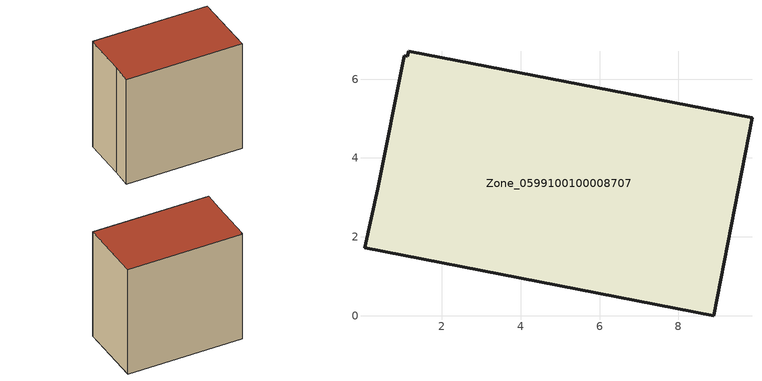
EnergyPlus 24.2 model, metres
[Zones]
Zone_0599100100008707
 floor ground (C_G): 1.13,6.58 1.16,6.71 9.87,5.01 8.89,0 0.04,1.72 0.38,3.23 1.05,6.59 z0
 wall outside (C_F): 8.89,0 9.87,5.01 1.16,6.71 1.13,6.58 1.05,6.59 0.38,3.23 0.04,1.72 8.89,0 z0:8.76
 roof outside (C_R): 1.05,6.59 0.38,3.23 0.04,1.72 8.89,0 9.87,5.01 1.16,6.71 1.13,6.58 z8.76
[BUILDING]
Pand.0599100100008707: North Axis=0; Terrain=City; Loads Convergence Tolerance Value=0.04; Temperature Convergence Tolerance Value=0.4; Solar Distribution=FullExterior; Maximum Number of Warmup Days=25; Minimum Number of Warmup Days=1
[Site:Location]
Rotterdam.The.Hague.AP_ZH_NLD Design_Conditions: Latitude=51.96; Longitude=4.45; Time Zone=1; Elevation=-4.5
[SITE:GROUNDTEMPERATURE:BUILDINGSURFACE]
18, 18, 18, 18, 18, 18, 18, 18, 18, 18, 18, 18
[MATERIAL] Thermal Absorptance=0.9; Solar Absorptance=0.7; Visible Absorptance=0.7
Name | Roughness | Thickness | Conductivity | Density | Specific Heat
G.TI.2015-2018 | MediumSmooth | 0.15 | 0.0428571 | 540 | 1210
F.TI.2015-2018 | Rough | 0.3 | 0.0666667 | 1920 | 840
R.TI.2015-2018 | MediumRough | 0.2 | 0.0333333 | 1500 | 1000
[CONSTRUCTION]
C_G: G.TI.2015-2018
C_F: F.TI.2015-2018
C_R: R.TI.2015-2018
[ZONE]
Zone_0599100100008707: Type=1; Multiplier=1; Ceiling Height=Autocalculate; Volume=Autocalculate; Floor Area=autocalculate; Part of Total Floor Area=Yes
[ZONEINFILTRATION:DESIGNFLOWRATE]
Infil_Zone_0599100100008707: Zone or ZoneList or Space or SpaceList=Zone_0599100100008707; Schedule=AlwaysOn; Design Flow Rate Calculation Method=Flow/Area; Flow Rate per Floor Area=0.0015; Constant Term Coefficient=1; Temperature Term Coefficient=0; Velocity Term Coefficient=0; Velocity Squared Term Coefficient=0
[HVACTEMPLATE:ZONE:IDEALLOADSAIRSYSTEM]
Zone_0599100100008707: Maximum Heating Supply Air Temperature=50; Minimum Cooling Supply Air Temperature=13; Maximum Heating Supply Air Humidity Ratio=0.0156; Minimum Cooling Supply Air Humidity Ratio=0.0077; Heating Limit=NoLimit; Cooling Limit=NoLimit; Dehumidification Control Type=ConstantSensibleHeatRatio; Cooling Sensible Heat Ratio=0.7; Dehumidification Setpoint=60; Humidification Control Type=None; Humidification Setpoint=30; Outdoor Air Method=None; Outdoor Air Flow Rate per Person=0.00944; Outdoor Air Flow Rate per Zone Floor Area=0; Outdoor Air Flow Rate per Zone=0; Demand Controlled Ventilation Type=None; Outdoor Air Economizer Type=NoEconomizer; Heat Recovery Type=None; Sensible Heat Recovery Effectiveness=0.7; Latent Heat Recovery Effectiveness=0.65
[ZONECONTROL:THERMOSTAT]
ThermostatControl_Zone_0599100100008707: Zone or ZoneList=Zone_0599100100008707; Control Type Schedule=DualSetpointControlType; Control 1=Thermostat_Zone_0599100100008707; Temperature Difference Between Cutout And Setpoint=0
[THERMOSTATSETPOINT:DUALSETPOINT]
Thermostat_Zone_0599100100008707: Heating Setpoint Temperature Schedule=HeatingSetpoint_Zone_0599100100008707; Cooling Setpoint Temperature Schedule=CoolingSetpoint_Zone_0599100100008707
[SCHEDULE:COMPACT]
HeatingSetpoint_Zone_0599100100008707: Through: 12/31, For: AllDays, Until: 24:00, 21
CoolingSetpoint_Zone_0599100100008707: Through: 12/31, For: AllDays, Until: 24:00, 24
DualSetpointControlType: Through: 12/31, For: AllDays, Until: 24:00, 4
AlwaysOn: Through: 12/31, For: AllDays, Until: 24:00, 1
